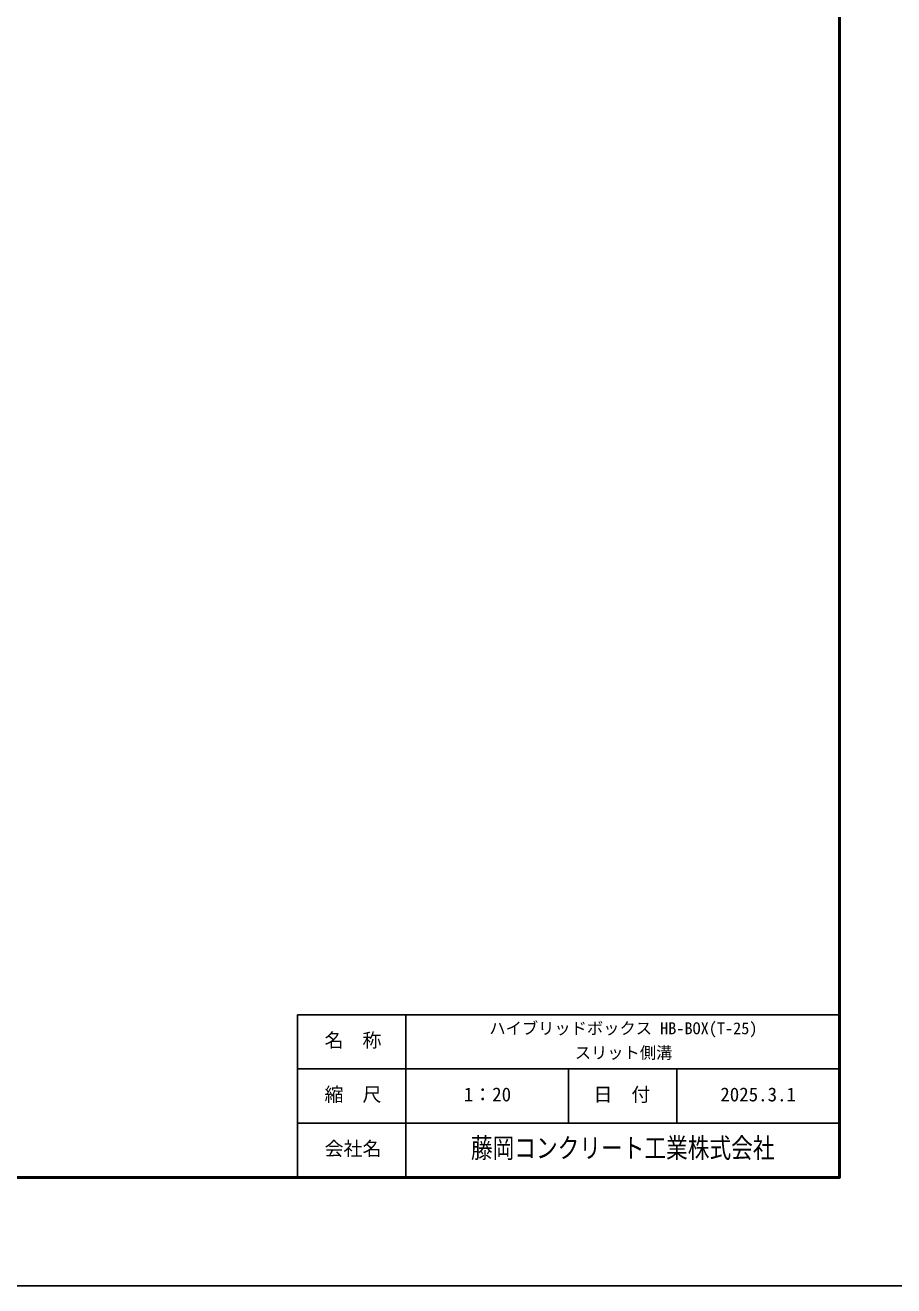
# Model space of a CAD drawing. Units: millimetres, scale not verified. Extents: x -16800 to 16800, y -5940 to 5940.
# Drawn here: x -3404 to -200, y -5940 to -1288 of the extents above; entities that cross this region are included whole.
import ezdxf
from ezdxf.enums import TextEntityAlignment as Align

# ---------------------------------------------------------------- set-up
doc = ezdxf.new("R2010")
doc.units = ezdxf.units.MM
doc.header["$LTSCALE"] = 20
for name, color, linetype, lineweight in [('0-1_Defpoints', 5, 'Continuous', 25), ('0-8_WAKU', 3, 'Continuous', 25), ('0-9_WAKU-LINE', 7, 'Continuous', 25)]:
    doc.layers.add(name, color=color, linetype=linetype, lineweight=lineweight)
doc.layers.add('0-A_WAKU-TXT', color=7, linetype='Continuous')
doc.styles.add('ＭＳ ゴシック', font='')
doc.styles.get('ＭＳ ゴシック').set_extended_font_data('MS Gothic')

msp = doc.modelspace()

# ---------------------------------------------------------------- linework, layer by layer
at = {"layer": '0-1_Defpoints'}
msp.add_lwpolyline([(-16800, -5940), (0, -5940), (0, 5940), (-16800, 5940)], close=True, dxfattribs=at)
at = {"layer": '0-8_WAKU'}
for p, q in [((-2400, -4940), (-400, -4940)), ((-2400, -5540), (-2400, -4940))]:
    msp.add_line(p, q, dxfattribs=at)
at = {"layer": '0-8_WAKU', "lineweight": 50}
msp.add_lwpolyline([(-16400, -5540), (-400, -5540), (-400, 5540), (-16400, 5540)], close=True, dxfattribs=at)
at = {"layer": '0-9_WAKU-LINE'}
for p, q in [((-2000, -5540), (-2000, -4940)), ((-2400, -5140), (-400, -5140)), ((-1400, -5340), (-1400, -5140)), ((-1000, -5340), (-1000, -5140)), ((-2400, -5340), (-400, -5340))]:
    msp.add_line(p, q, dxfattribs=at)

# ---------------------------------------------------------------- texts
at = {"layer": '0-A_WAKU-TXT', "style": 'ＭＳ ゴシック'}
for s, height, p in [('ハイブリッドボックス HB-BOX(T-25)', 43.99, (-1692, -5025)), ('名\u3000称', 51.32, (-2300.1, -5075)), ('スリット側溝', 43.99, (-1377, -5115)), ('縮\u3000尺', 51.32, (-2300.1, -5275)), ('1：20', 51.32, (-1786.5, -5275)), ('日\u3000付', 51.32, (-1308.11, -5275)), ('2025.3.1', 51.32, (-840, -5275)), ('会社名', 51.32, (-2300.1, -5475))]:
    msp.add_text(s, height=height, dxfattribs=at).set_placement(p, align=Align.BOTTOM_LEFT)
at = {"layer": '0-A_WAKU-TXT', "style": 'ＭＳ ゴシック', "width": 0.8}
msp.add_text('藤岡コンクリート工業株式会社', height=73.31, dxfattribs=at).set_placement((-1760, -5490), align=Align.BOTTOM_LEFT)

doc.saveas('drawing.dxf')
